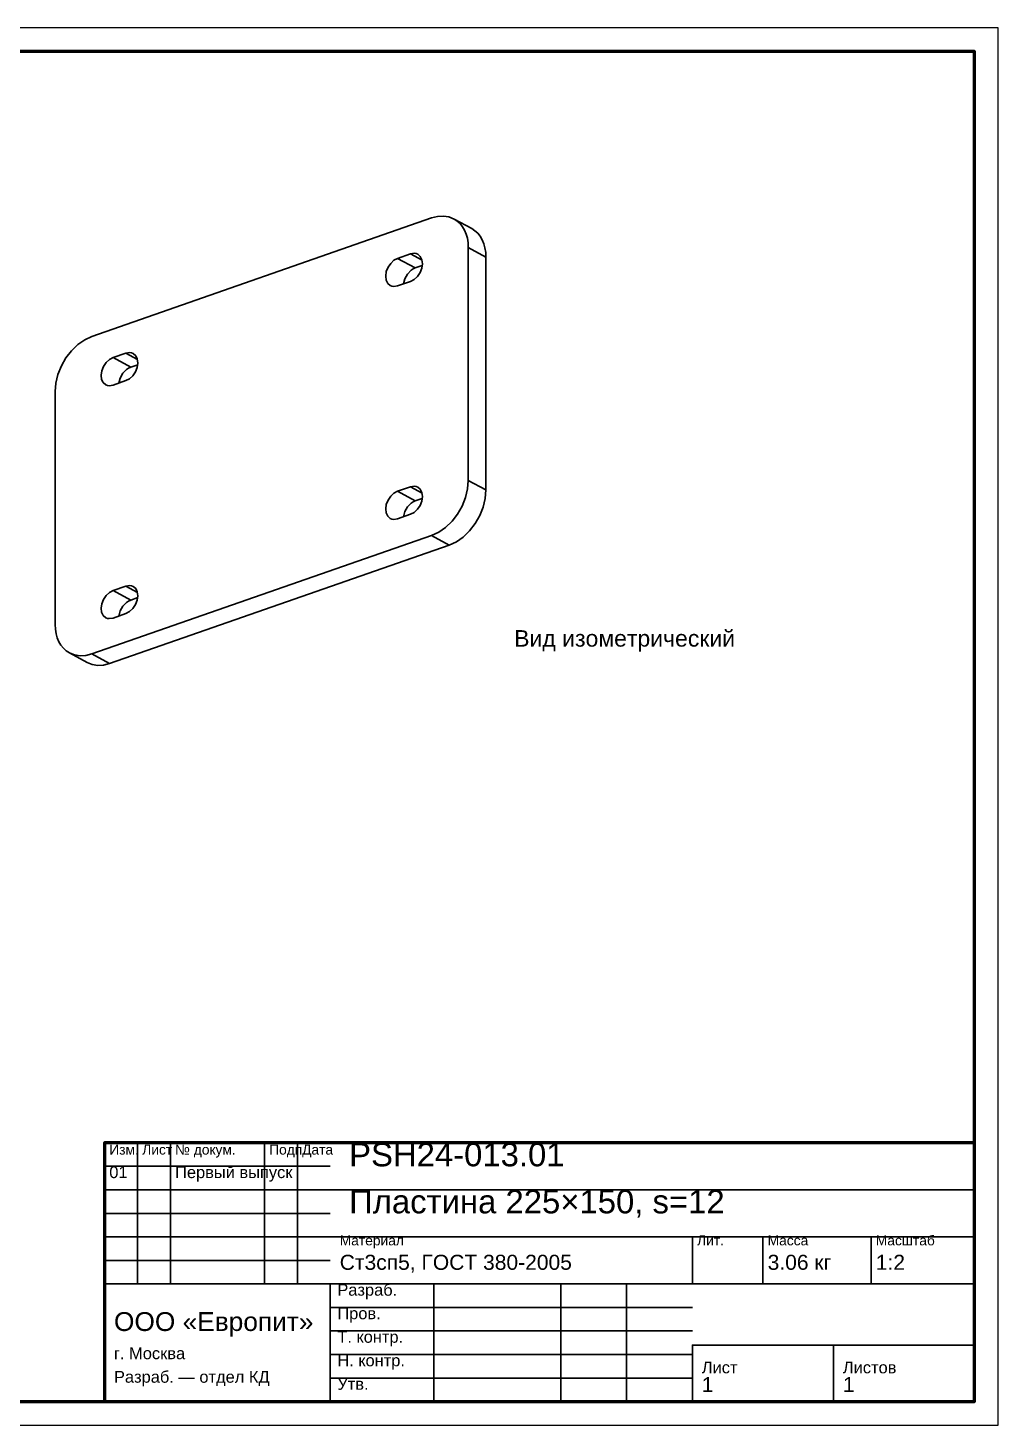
# Model space of a CAD drawing. Header units: millimetres. Extents: x 0 to 420, y 0 to 297.
# Drawn here: x 213.7 to 420, y 0 to 297 of the extents above; entities that cross this region are included whole.
import ezdxf

# ---------------------------------------------------------------- set-up
doc = ezdxf.new("R2010")
doc.units = ezdxf.units.MM
doc.styles.add('GOST', font='Arial')

msp = doc.modelspace()

# ---------------------------------------------------------------- linework, layer by layer
at = {"color": 1, "lineweight": 35}
for p, q in [((227.31, 231.42), (299.54, 256.6)), ((300.82, 256.93), (299.54, 256.6)), ((302.07, 257), (300.82, 256.93)), ((303.24, 256.82), (302.07, 257)), ((304.32, 256.38), (303.24, 256.82)), ((304.99, 255.95), (304.32, 256.38)), ((304.32, 256.38), (308.07, 254.34)), ((305.59, 255.4), (304.99, 255.95)), ((306.11, 254.75), (305.59, 255.4)), ((306.55, 254.01), (306.11, 254.75)), ((306.9, 253.18), (306.55, 254.01)), ((307.15, 252.29), (306.9, 253.18)), ((308.07, 254.34), (308.74, 253.9)), ((308.74, 253.9), (309.34, 253.36)), ((309.34, 253.36), (309.86, 252.71)), ((309.86, 252.71), (310.3, 251.97)), ((307.3, 251.33), (307.15, 252.29)), ((307.35, 250.32), (307.3, 251.33)), ((307.35, 250.32), (307.35, 200.82)), ((311.1, 248.28), (307.35, 250.32)), ((310.3, 251.97), (310.64, 251.14)), ((310.64, 251.14), (310.89, 250.25)), ((310.89, 250.25), (311.05, 249.29)), ((290.84, 246.95), (290.28, 246.12)), ((291.54, 247.6), (290.84, 246.95)), ((292.32, 248.01), (291.54, 247.6)), ((295.05, 248.96), (292.32, 248.01)), ((296.06, 245.97), (292.32, 248.01)), ((295.87, 249.09), (295.05, 248.96)), ((297.51, 247.62), (295.05, 248.96)), ((296.25, 249.03), (295.87, 249.09)), ((296.6, 248.89), (296.25, 249.03)), ((297.14, 248.42), (296.6, 248.89)), ((297.48, 247.72), (297.14, 248.42)), ((297.45, 245.93), (297.59, 246.87)), ((297.59, 246.87), (297.48, 247.72)), ((311.05, 249.29), (311.1, 248.28)), ((311.1, 248.28), (311.1, 198.78)), ((289.91, 245.19), (289.78, 244.26)), ((289.78, 244.26), (289.88, 243.4)), ((290.28, 246.12), (289.91, 245.19)), ((293.55, 242.59), (293.84, 243.67)), ((293.84, 243.67), (294.4, 244.68)), ((294.4, 244.68), (295.18, 245.48)), ((295.18, 245.48), (295.61, 245.77)), ((295.61, 245.77), (296.06, 245.97)), ((295.82, 243.52), (296.52, 244.17)), ((296.06, 245.97), (297.56, 246.49)), ((296.52, 244.17), (297.08, 245)), ((297.08, 245), (297.45, 245.93)), ((289.88, 243.4), (290.22, 242.7)), ((290.22, 242.7), (290.76, 242.23)), ((290.76, 242.23), (291.11, 242.09)), ((291.11, 242.09), (291.49, 242.03)), ((291.49, 242.03), (292.32, 242.16)), ((292.32, 242.16), (295.05, 243.11)), ((295.05, 243.11), (295.82, 243.52)), ((224.32, 229.7), (222.97, 228.39)), ((225.79, 230.72), (224.32, 229.7)), ((227.31, 231.42), (225.79, 230.72)), ((221.79, 226.86), (220.82, 225.16)), ((222.97, 228.39), (221.79, 226.86)), ((230.32, 225.85), (229.76, 225.03)), ((231.02, 226.5), (230.32, 225.85)), ((231.8, 226.91), (231.02, 226.5)), ((234.53, 227.87), (231.8, 226.91)), ((235.55, 224.87), (231.8, 226.91)), ((235.35, 228), (234.53, 227.87)), ((236.99, 226.53), (234.53, 227.87)), ((235.74, 227.94), (235.35, 228)), ((236.09, 227.79), (235.74, 227.94)), ((236.62, 227.33), (236.09, 227.79)), ((236.96, 226.63), (236.62, 227.33)), ((236.93, 224.83), (237.07, 225.77)), ((237.07, 225.77), (236.96, 226.63)), ((220.09, 223.35), (219.65, 221.51)), ((220.82, 225.16), (220.09, 223.35)), ((229.4, 224.1), (229.26, 223.16)), ((229.26, 223.16), (229.37, 222.3)), ((229.76, 225.03), (229.4, 224.1)), ((233.32, 222.58), (233.89, 223.58)), ((233.89, 223.58), (234.66, 224.38)), ((234.66, 224.38), (235.1, 224.67)), ((235.1, 224.67), (235.55, 224.87)), ((235.31, 222.43), (236.01, 223.08)), ((235.55, 224.87), (237.04, 225.39)), ((236.01, 223.08), (236.57, 223.9)), ((236.57, 223.9), (236.93, 224.83)), ((219.65, 221.51), (219.5, 219.7)), ((229.37, 222.3), (229.71, 221.6)), ((229.71, 221.6), (230.24, 221.13)), ((230.24, 221.13), (230.59, 220.99)), ((230.59, 220.99), (230.98, 220.93)), ((230.98, 220.93), (231.8, 221.06)), ((231.8, 221.06), (234.53, 222.02)), ((233.04, 221.49), (233.32, 222.58)), ((234.53, 222.02), (235.31, 222.43)), ((219.5, 170.2), (219.5, 219.7)), ((295.05, 199.46), (292.32, 198.51)), ((295.87, 199.59), (295.05, 199.46)), ((297.51, 198.12), (295.05, 199.46)), ((296.25, 199.53), (295.87, 199.59)), ((296.6, 199.39), (296.25, 199.53)), ((297.14, 198.92), (296.6, 199.39)), ((306.75, 197.17), (307.2, 199.01)), ((307.2, 199.01), (307.35, 200.82)), ((307.35, 200.82), (311.1, 198.78)), ((290.28, 196.62), (289.91, 195.69)), ((290.84, 197.45), (290.28, 196.62)), ((291.54, 198.1), (290.84, 197.45)), ((292.32, 198.51), (291.54, 198.1)), ((296.06, 196.46), (292.32, 198.51)), ((295.18, 195.97), (295.61, 196.26)), ((295.61, 196.26), (296.06, 196.46)), ((296.06, 196.46), (297.56, 196.99)), ((297.08, 195.5), (297.45, 196.42)), ((297.48, 198.22), (297.14, 198.92)), ((297.45, 196.42), (297.59, 197.36)), ((297.59, 197.36), (297.48, 198.22)), ((306.03, 195.36), (306.75, 197.17)), ((310.95, 196.97), (310.5, 195.13)), ((311.1, 198.78), (310.95, 196.97)), ((289.91, 195.69), (289.78, 194.75)), ((289.78, 194.75), (289.88, 193.89)), ((289.88, 193.89), (290.22, 193.2)), ((290.22, 193.2), (290.76, 192.73)), ((292.32, 192.66), (295.05, 193.61)), ((293.55, 193.09), (293.84, 194.17)), ((293.84, 194.17), (294.4, 195.17)), ((294.4, 195.17), (295.18, 195.97)), ((295.05, 193.61), (295.82, 194.02)), ((295.82, 194.02), (296.52, 194.67)), ((296.52, 194.67), (297.08, 195.5)), ((303.88, 192.13), (305.06, 193.66)), ((305.06, 193.66), (306.03, 195.36)), ((309.78, 193.32), (308.81, 191.62)), ((310.5, 195.13), (309.78, 193.32)), ((290.76, 192.73), (291.11, 192.59)), ((291.11, 192.59), (291.49, 192.53)), ((291.49, 192.53), (292.32, 192.66)), ((301.06, 189.8), (302.53, 190.83)), ((302.53, 190.83), (303.88, 192.13)), ((307.63, 190.09), (306.28, 188.78)), ((308.81, 191.62), (307.63, 190.09)), ((299.54, 189.1), (227.31, 163.92)), ((299.54, 189.1), (301.06, 189.8)), ((303.29, 187.06), (299.54, 189.1)), ((304.81, 187.76), (303.29, 187.06)), ((306.28, 188.78), (304.81, 187.76)), ((303.29, 187.06), (231.06, 161.88)), ((234.53, 178.36), (231.8, 177.41)), ((235.35, 178.49), (234.53, 178.36)), ((236.99, 177.02), (234.53, 178.36)), ((235.74, 178.43), (235.35, 178.49)), ((236.09, 178.29), (235.74, 178.43)), ((236.62, 177.82), (236.09, 178.29)), ((229.76, 175.52), (229.4, 174.59)), ((230.32, 176.35), (229.76, 175.52)), ((231.02, 177), (230.32, 176.35)), ((231.8, 177.41), (231.02, 177)), ((235.55, 175.37), (231.8, 177.41)), ((235.1, 175.17), (235.55, 175.37)), ((235.55, 175.37), (237.04, 175.89)), ((236.57, 174.4), (236.93, 175.33)), ((236.96, 177.12), (236.62, 177.82)), ((236.93, 175.33), (237.07, 176.27)), ((237.07, 176.27), (236.96, 177.12)), ((229.4, 174.59), (229.26, 173.66)), ((229.26, 173.66), (229.37, 172.8)), ((229.37, 172.8), (229.71, 172.1)), ((231.8, 171.56), (234.53, 172.51)), ((233.04, 171.99), (233.32, 173.07)), ((233.32, 173.07), (233.89, 174.08)), ((233.89, 174.08), (234.66, 174.88)), ((234.53, 172.51), (235.31, 172.92)), ((234.66, 174.88), (235.1, 175.17)), ((235.31, 172.92), (236.01, 173.57)), ((236.01, 173.57), (236.57, 174.4)), ((219.5, 170.2), (219.55, 169.19)), ((229.71, 172.1), (230.24, 171.63)), ((230.24, 171.63), (230.59, 171.49)), ((230.59, 171.49), (230.98, 171.43)), ((230.98, 171.43), (231.8, 171.56)), ((219.55, 169.19), (219.7, 168.23)), ((219.7, 168.23), (219.95, 167.34)), ((219.95, 167.34), (220.3, 166.51)), ((220.3, 166.51), (220.73, 165.77)), ((220.73, 165.77), (221.25, 165.12)), ((221.25, 165.12), (221.85, 164.58)), ((221.85, 164.58), (222.53, 164.14)), ((222.53, 164.14), (223.6, 163.71)), ((222.53, 164.14), (226.27, 162.1)), ((223.6, 163.71), (224.78, 163.52)), ((224.78, 163.52), (226.03, 163.59)), ((226.03, 163.59), (227.31, 163.92)), ((227.31, 163.92), (231.06, 161.88)), ((227.35, 161.66), (226.27, 162.1)), ((228.53, 161.48), (227.35, 161.66)), ((229.78, 161.55), (228.53, 161.48)), ((231.06, 161.88), (229.78, 161.55))]:
    msp.add_line(p, q, dxfattribs=at)
at = {"color": 7, "lineweight": 35}
for p, q in [((237, 30), (237, 60)), ((244, 30), (244, 60)), ((264, 30), (264, 60)), ((271, 30), (271, 60)), ((230, 55), (278, 55)), ((230, 50), (278, 50)), ((278, 50), (415, 50)), ((230, 45), (278, 45)), ((230, 40), (278, 40)), ((278, 40), (415, 40)), ((355, 30), (355, 40)), ((370, 30), (370, 40)), ((393, 30), (393, 40)), ((230, 35), (278, 35)), ((230, 30), (278, 30)), ((278, 30), (415, 30)), ((300, 5), (300, 30)), ((327, 5), (327, 30)), ((341, 5), (341, 30)), ((278, 25), (355, 25)), ((278, 20), (355, 20)), ((278, 15), (355, 15)), ((355, 17), (415, 17)), ((278, 10), (355, 10))]:
    msp.add_line(p, q, dxfattribs=at)
at = {"color": 7, "lineweight": 25}
msp.add_lwpolyline([(0, 0), (420, 0), (420, 297), (0, 297)], close=True, dxfattribs=at)
at = {"color": 7, "lineweight": 70}
for points in [[(20, 5), (415, 5), (415, 292), (20, 292)], [(230, 5), (415, 5), (415, 60), (230, 60)]]:
    msp.add_lwpolyline(points, close=True, dxfattribs=at)
at = {"color": 7, "lineweight": 35}
for points in [[(230, 5), (278, 5), (278, 30), (230, 30)], [(355, 5), (385, 5), (385, 17), (355, 17)], [(385, 5), (415, 5), (415, 17), (385, 17)]]:
    msp.add_lwpolyline(points, close=True, dxfattribs=at)

# ---------------------------------------------------------------- texts
at = {"color": 3, "style": 'GOST'}
for s, height, p in [('Вид изометрический', 3.5, (317.1, 165.48)), ('Изм.', 2.1, (231, 57.5)), ('Лист', 2.1, (238, 57.5)), ('№ докум.', 2.1, (245, 57.5)), ('Подп.', 2.1, (265, 57.5)), ('Дата', 2.1, (272, 57.5)), ('PSH24-013.01', 5, (282, 55)), ('01', 2.5, (231, 52.5)), ('Первый выпуск', 2.5, (245, 52.5)), ('Пластина 225×150, s=12', 5, (282, 45)), ('Материал', 2.1, (280, 38.2)), ('Лит.', 2.1, (356, 38.2)), ('Масса', 2.1, (371, 38.2)), ('Масштаб', 2.1, (394, 38.2)), ('Ст3сп5, ГОСТ 380-2005', 3.2, (280, 33)), ('3.06 кг', 3.2, (371, 33)), ('1:2', 3.2, (394, 33)), ('Разраб.', 2.5, (279.5, 27.5)), ('ООО «Европит»', 4, (232, 20)), ('Пров.', 2.5, (279.5, 22.5)), ('Т. контр.', 2.5, (279.5, 17.5)), ('г. Москва', 2.5, (232, 14)), ('Н. контр.', 2.5, (279.5, 12.5)), ('Лист', 2.5, (357, 11)), ('Листов', 2.5, (387, 11)), ('Разраб. — отдел КД', 2.5, (232, 9)), ('Утв.', 2.5, (279.5, 7.5)), ('1', 3.2, (357, 7)), ('1', 3.2, (387, 7))]:
    msp.add_text(s, height=height, dxfattribs=at).set_placement(p)

doc.saveas('drawing.dxf')
